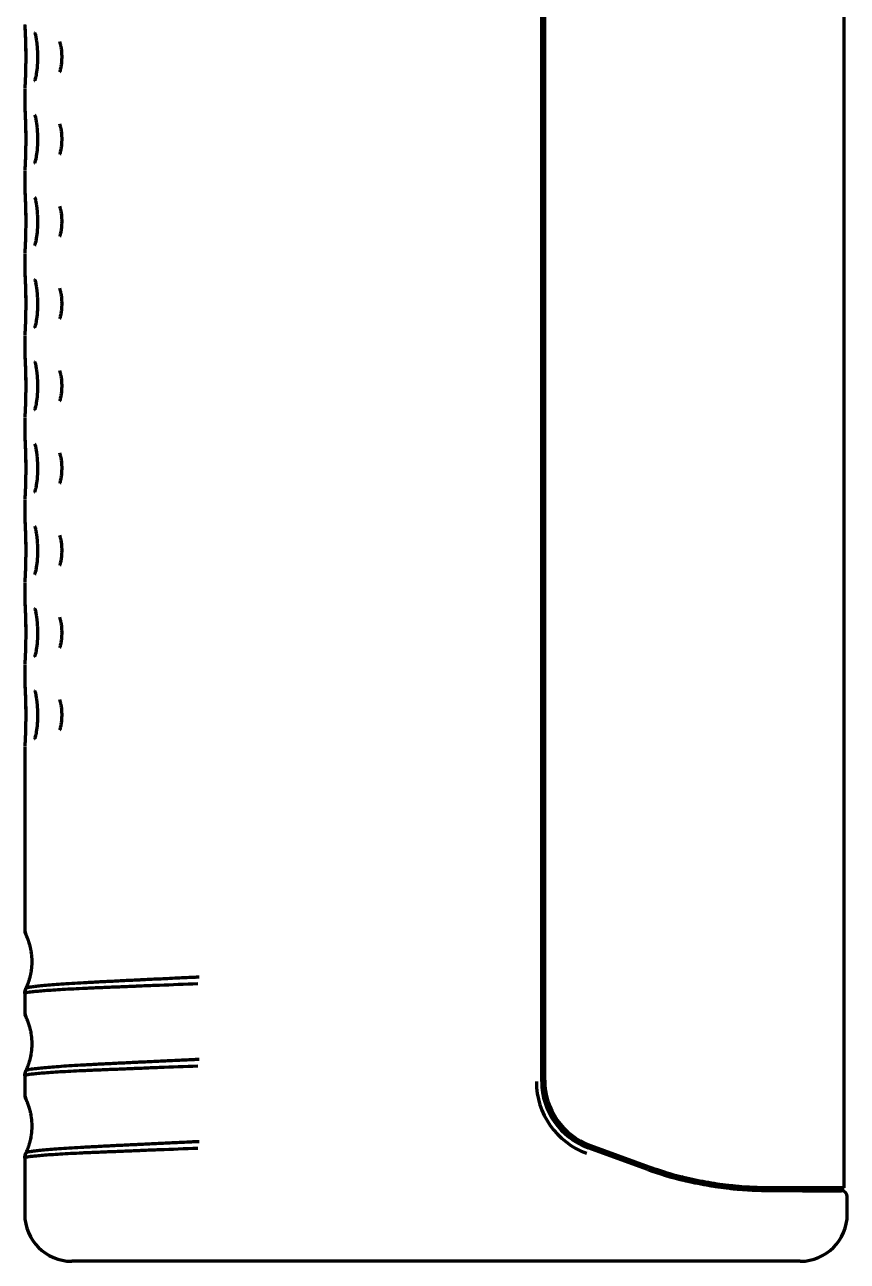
# Model space of a CAD drawing. Header units: inches. Extents: x -3055 to 7244, y 299 to 5591.
# Drawn here: x 5650.7 to 5685.7, y 2831.9 to 2884.5 of the extents above; entities that cross this region are included whole.
import ezdxf

# ---------------------------------------------------------------- set-up
doc = ezdxf.new("R2010")
doc.units = ezdxf.units.IN

msp = doc.modelspace()

# ---------------------------------------------------------------- linework, layer by layer
at = {"linetype": 'Continuous', "lineweight": 70}
for p, q in [((5672.712, 2839.525), (5672.712, 3014.203)), ((5672.759, 2839.587), (5672.759, 3014.142)), ((5672.837, 2839.587), (5672.837, 3014.142)), ((5685.587, 2835.002), (5685.587, 2899.127)), ((5650.712, 2881.762), (5650.712, 2880.992)), ((5650.714, 2881.81), (5650.713, 2881.79)), ((5650.712, 2878.262), (5650.712, 2877.492)), ((5650.714, 2878.31), (5650.713, 2878.29)), ((5650.712, 2874.762), (5650.712, 2873.992)), ((5650.714, 2874.81), (5650.713, 2874.79)), ((5650.712, 2871.262), (5650.712, 2870.492)), ((5650.714, 2871.31), (5650.713, 2871.29)), ((5650.712, 2867.762), (5650.712, 2866.992)), ((5650.714, 2867.81), (5650.713, 2867.79)), ((5650.712, 2864.262), (5650.712, 2863.492)), ((5650.714, 2864.31), (5650.713, 2864.29)), ((5650.712, 2860.762), (5650.712, 2859.992)), ((5650.714, 2860.81), (5650.713, 2860.79)), ((5650.712, 2857.262), (5650.712, 2856.492)), ((5650.714, 2857.31), (5650.713, 2857.29)), ((5650.712, 2853.762), (5650.712, 2845.983)), ((5650.714, 2853.81), (5650.713, 2853.79)), ((5650.712, 2843.271), (5650.712, 2842.483)), ((5650.712, 2839.771), (5650.712, 2838.983)), ((5677.227, 2835.782), (5674.686, 2836.706)), ((5674.703, 2836.805), (5677.191, 2835.899)), ((5674.782, 2836.805), (5677.269, 2835.899)), ((5650.712, 2836.271), (5650.712, 2833.877)), ((5682.357, 2835.002), (5681.653, 2835.002)), ((5683.934, 2835.002), (5682.357, 2835.002)), ((5685.587, 2835.002), (5683.934, 2835.002)), ((5683.812, 2834.877), (5682.357, 2834.877)), ((5683.812, 2834.877), (5685.462, 2834.877)), ((5685.712, 2833.877), (5685.712, 2834.627)), ((5669.743, 2831.877), (5652.712, 2831.877)), ((5670.689, 2831.877), (5669.743, 2831.877)), ((5678.531, 2831.877), (5670.689, 2831.877)), ((5682.109, 2831.877), (5678.531, 2831.877)), ((5683.712, 2831.877), (5682.109, 2831.877))]:
    msp.add_line(p, q, dxfattribs=at)
for centre, radius, start, end in [((5651.212, 2845.983), 0.5, 180.0006, 191.4961), ((5651.212, 2845.983), 0.5, 191.4961, 204.7126), ((5651.212, 2843.271), 0.5, 168.5023, 180.0077), ((5651.212, 2843.271), 0.5, 155.278, 168.5023), ((5651.212, 2842.483), 0.5, 180.0006, 191.4961), ((5651.212, 2842.483), 0.5, 191.4961, 204.7126), ((5651.212, 2839.771), 0.5, 168.5023, 180.0077), ((5651.212, 2839.771), 0.5, 155.278, 168.5023), ((5675.732, 2839.525), 3.25, 180, 250), ((5675.712, 2839.525), 3, 180, 250), ((5651.212, 2838.983), 0.5, 180.0005, 191.4945), ((5651.212, 2838.983), 0.5, 191.4945, 204.7125), ((5651.212, 2836.271), 0.5, 155.278, 168.5022), ((5651.212, 2836.271), 0.5, 168.5022, 180.0077), ((5684.712, 2835.127), 0.25, 210.0009, 270), ((5685.462, 2834.627), 0.25, 0, 90), ((5652.712, 2833.877), 2, 180, 270), ((5683.712, 2833.877), 2, 270, 0)]:
    msp.add_arc(centre, radius, start, end, dxfattribs=at)
for centre, major_axis, ratio, start_param, end_param in [((5675.71, 2839.587), (0, -2.96), 0.996917, 4.712389, 5.935111), ((5675.788, 2839.587), (0, -2.96), 0.996917, 4.712389, 5.935111), ((5682.357, 2849.877), (-14.344, 4.388), 1, 1.51864, 1.623347), ((5682.358, 2849.967), (0, 14.965), 0.996917, 2.793522, 2.892332)]:
    msp.add_ellipse(centre, major_axis=major_axis, ratio=ratio, start_param=start_param, end_param=end_param, dxfattribs=at)
for points, knots in [([(5650.713, 2884.492), (5650.713, 2884.488), (5650.712, 2884.48), (5650.713, 2884.47), (5650.713, 2884.464), (5650.713, 2884.463), (5650.713, 2884.462), (5650.713, 2884.461), (5650.713, 2884.46), (5650.714, 2884.456), (5650.717, 2884.405), (5650.729, 2884.188), (5650.746, 2883.802), (5650.752, 2883.491), (5650.754, 2883.309)], [0, 0, 0, 0, 0.005451, 0.013653, 0.014988, 0.015852, 0.016811, 0.018403, 0.022098, 0.036367, 0.226738, 0.471148, 0.720397, 1, 1, 1, 1]), ([(5650.713, 2884.46), (5650.713, 2884.459), (5650.714, 2884.459), (5650.714, 2884.445), (5650.72, 2884.343), (5650.731, 2884.174), (5650.736, 2884.03), (5650.736, 2884.012)], [0, 0, 0, 0, 0.009366, 0.125991, 0.50913, 0.94177, 1, 1, 1, 1]), ([(5650.736, 2884.012), (5650.741, 2883.905), (5650.75, 2883.652), (5650.755, 2883.344), (5650.755, 2883.176), (5650.755, 2883.176)], [0, 0, 0, 0, 0.452431, 0.999953, 1, 1, 1, 1]), ([(5651.133, 2884.154), (5651.135, 2884.151), (5651.141, 2884.134), (5651.167, 2884.049), (5651.193, 2883.94), (5651.204, 2883.846), (5651.207, 2883.825)], [0, 0, 0, 0, 0.178169, 0.4765, 0.887764, 1, 1, 1, 1]), ([(5650.754, 2883.309), (5650.755, 2883.12), (5650.754, 2882.768), (5650.74, 2882.292), (5650.723, 2881.95), (5650.717, 2881.84), (5650.714, 2881.81)], [0, 0, 0, 0, 0.268394, 0.530216, 0.758686, 1, 1, 1, 1]), ([(5652.196, 2883.777), (5652.207, 2883.743), (5652.217, 2883.708), (5652.229, 2883.657), (5652.232, 2883.643), (5652.238, 2883.615), (5652.241, 2883.601), (5652.249, 2883.558), (5652.254, 2883.529), (5652.267, 2883.441), (5652.274, 2883.38), (5652.281, 2883.286), (5652.283, 2883.254), (5652.285, 2883.19), (5652.285, 2883.159), (5652.285, 2883.095), (5652.285, 2883.063), (5652.282, 2882.999), (5652.281, 2882.968), (5652.274, 2882.874), (5652.267, 2882.813), (5652.254, 2882.724), (5652.249, 2882.695), (5652.238, 2882.638), (5652.226, 2882.582), (5652.212, 2882.53), (5652.202, 2882.495), (5652.199, 2882.486), (5652.197, 2882.477)], [0, 0, 0, 0, 0.093555, 0.093555, 0.127476, 0.127476, 0.161398, 0.161398, 0.22924, 0.22924, 0.364925, 0.364925, 0.432768, 0.432768, 0.500611, 0.500611, 0.568453, 0.568453, 0.636296, 0.636296, 0.771981, 0.771981, 0.839824, 0.839824, 0.907666, 0.975509, 0.975509, 1, 1, 1, 1]), ([(5651.253, 2883.245), (5651.254, 2883.229), (5651.263, 2883.068), (5651.248, 2882.767), (5651.219, 2882.474), (5651.198, 2882.368), (5651.194, 2882.35)], [0, 0, 0, 0, 0.051676, 0.507762, 0.911768, 1, 1, 1, 1]), ([(5651.194, 2882.35), (5651.183, 2882.287), (5651.165, 2882.192), (5651.138, 2882.113), (5651.135, 2882.105), (5651.135, 2882.104)], [0, 0, 0, 0, 0.446092, 0.85264, 1, 1, 1, 1]), ([(5650.713, 2880.992), (5650.713, 2880.988), (5650.712, 2880.98), (5650.713, 2880.97), (5650.713, 2880.964), (5650.713, 2880.963), (5650.713, 2880.962), (5650.713, 2880.961), (5650.713, 2880.96), (5650.714, 2880.956), (5650.717, 2880.905), (5650.729, 2880.688), (5650.746, 2880.302), (5650.752, 2879.991), (5650.754, 2879.809)], [0, 0, 0, 0, 0.005452, 0.013653, 0.014988, 0.015852, 0.016811, 0.018403, 0.022098, 0.036367, 0.226726, 0.471136, 0.720386, 1, 1, 1, 1]), ([(5650.713, 2880.96), (5650.713, 2880.959), (5650.714, 2880.959), (5650.714, 2880.945), (5650.72, 2880.843), (5650.731, 2880.674), (5650.736, 2880.53), (5650.736, 2880.512)], [0, 0, 0, 0, 0.009366, 0.125992, 0.509132, 0.941773, 1, 1, 1, 1]), ([(5651.133, 2880.654), (5651.135, 2880.651), (5651.141, 2880.634), (5651.167, 2880.549), (5651.193, 2880.44), (5651.204, 2880.346), (5651.207, 2880.325)], [0, 0, 0, 0, 0.178169, 0.4765, 0.887764, 1, 1, 1, 1]), ([(5650.736, 2880.512), (5650.741, 2880.405), (5650.75, 2880.152), (5650.755, 2879.844), (5650.755, 2879.676), (5650.755, 2879.676)], [0, 0, 0, 0, 0.452434, 0.999955, 1, 1, 1, 1]), ([(5652.196, 2880.277), (5652.207, 2880.243), (5652.217, 2880.208), (5652.229, 2880.157), (5652.232, 2880.143), (5652.238, 2880.115), (5652.241, 2880.101), (5652.249, 2880.058), (5652.254, 2880.029), (5652.267, 2879.941), (5652.274, 2879.88), (5652.281, 2879.786), (5652.283, 2879.754), (5652.285, 2879.69), (5652.285, 2879.659), (5652.285, 2879.595), (5652.285, 2879.563), (5652.282, 2879.499), (5652.281, 2879.468), (5652.274, 2879.374), (5652.267, 2879.313), (5652.254, 2879.224), (5652.249, 2879.195), (5652.238, 2879.138), (5652.226, 2879.082), (5652.212, 2879.03), (5652.202, 2878.995), (5652.199, 2878.986), (5652.197, 2878.977)], [0, 0, 0, 0, 0.093555, 0.093555, 0.127476, 0.127476, 0.161398, 0.161398, 0.22924, 0.22924, 0.364925, 0.364925, 0.432768, 0.432768, 0.500611, 0.500611, 0.568453, 0.568453, 0.636296, 0.636296, 0.771981, 0.771981, 0.839824, 0.839824, 0.907666, 0.975509, 0.975509, 1, 1, 1, 1]), ([(5650.754, 2879.809), (5650.755, 2879.62), (5650.754, 2879.268), (5650.74, 2878.792), (5650.723, 2878.45), (5650.717, 2878.34), (5650.714, 2878.31)], [0, 0, 0, 0, 0.268394, 0.530216, 0.758686, 1, 1, 1, 1]), ([(5651.253, 2879.745), (5651.254, 2879.729), (5651.263, 2879.568), (5651.248, 2879.267), (5651.219, 2878.974), (5651.198, 2878.868), (5651.194, 2878.85)], [0, 0, 0, 0, 0.051676, 0.507762, 0.911768, 1, 1, 1, 1]), ([(5651.194, 2878.85), (5651.183, 2878.787), (5651.165, 2878.692), (5651.138, 2878.613), (5651.135, 2878.605), (5651.135, 2878.604)], [0, 0, 0, 0, 0.446092, 0.85264, 1, 1, 1, 1]), ([(5650.713, 2877.492), (5650.713, 2877.488), (5650.712, 2877.48), (5650.713, 2877.47), (5650.713, 2877.464), (5650.713, 2877.463), (5650.713, 2877.462), (5650.713, 2877.461), (5650.713, 2877.46), (5650.714, 2877.456), (5650.717, 2877.405), (5650.729, 2877.188), (5650.746, 2876.802), (5650.752, 2876.491), (5650.754, 2876.309)], [0, 0, 0, 0, 0.005453, 0.013653, 0.014988, 0.015852, 0.016811, 0.018403, 0.022097, 0.036366, 0.226687, 0.471099, 0.720346, 1, 1, 1, 1]), ([(5650.713, 2877.46), (5650.713, 2877.459), (5650.714, 2877.459), (5650.714, 2877.445), (5650.72, 2877.343), (5650.731, 2877.174), (5650.736, 2877.03), (5650.736, 2877.012)], [0, 0, 0, 0, 0.009366, 0.125992, 0.509133, 0.941774, 1, 1, 1, 1]), ([(5650.736, 2877.012), (5650.741, 2876.905), (5650.75, 2876.652), (5650.755, 2876.344), (5650.755, 2876.176), (5650.755, 2876.176)], [0, 0, 0, 0, 0.452435, 0.999956, 1, 1, 1, 1]), ([(5651.133, 2877.154), (5651.135, 2877.151), (5651.141, 2877.134), (5651.167, 2877.049), (5651.193, 2876.94), (5651.204, 2876.846), (5651.207, 2876.825)], [0, 0, 0, 0, 0.178169, 0.4765, 0.887764, 1, 1, 1, 1]), ([(5652.196, 2876.777), (5652.207, 2876.743), (5652.217, 2876.708), (5652.229, 2876.657), (5652.232, 2876.643), (5652.238, 2876.615), (5652.241, 2876.601), (5652.249, 2876.558), (5652.254, 2876.529), (5652.267, 2876.441), (5652.274, 2876.38), (5652.281, 2876.286), (5652.283, 2876.254), (5652.285, 2876.19), (5652.285, 2876.159), (5652.285, 2876.095), (5652.285, 2876.063), (5652.282, 2875.999), (5652.281, 2875.968), (5652.274, 2875.874), (5652.267, 2875.813), (5652.254, 2875.724), (5652.249, 2875.695), (5652.238, 2875.638), (5652.226, 2875.582), (5652.212, 2875.53), (5652.202, 2875.495), (5652.199, 2875.486), (5652.197, 2875.477)], [0, 0, 0, 0, 0.093555, 0.093555, 0.127476, 0.127476, 0.161398, 0.161398, 0.22924, 0.22924, 0.364925, 0.364925, 0.432768, 0.432768, 0.500611, 0.500611, 0.568453, 0.568453, 0.636296, 0.636296, 0.771981, 0.771981, 0.839824, 0.839824, 0.907666, 0.975509, 0.975509, 1, 1, 1, 1]), ([(5650.754, 2876.309), (5650.755, 2876.12), (5650.754, 2875.768), (5650.74, 2875.292), (5650.723, 2874.95), (5650.717, 2874.84), (5650.714, 2874.81)], [0, 0, 0, 0, 0.268394, 0.530216, 0.758686, 1, 1, 1, 1]), ([(5651.253, 2876.245), (5651.254, 2876.229), (5651.263, 2876.068), (5651.248, 2875.767), (5651.219, 2875.474), (5651.198, 2875.368), (5651.194, 2875.35)], [0, 0, 0, 0, 0.051676, 0.507762, 0.911768, 1, 1, 1, 1]), ([(5651.194, 2875.35), (5651.183, 2875.287), (5651.165, 2875.192), (5651.138, 2875.113), (5651.135, 2875.105), (5651.135, 2875.104)], [0, 0, 0, 0, 0.446092, 0.85264, 1, 1, 1, 1]), ([(5650.713, 2873.992), (5650.713, 2873.988), (5650.712, 2873.98), (5650.713, 2873.97), (5650.713, 2873.964), (5650.713, 2873.963), (5650.713, 2873.962), (5650.713, 2873.961), (5650.713, 2873.96), (5650.714, 2873.956), (5650.717, 2873.905), (5650.729, 2873.688), (5650.746, 2873.302), (5650.752, 2872.991), (5650.754, 2872.809)], [0, 0, 0, 0, 0.005452, 0.013653, 0.014988, 0.015852, 0.016811, 0.018403, 0.022098, 0.036366, 0.226707, 0.471118, 0.720366, 1, 1, 1, 1]), ([(5650.713, 2873.96), (5650.713, 2873.959), (5650.714, 2873.959), (5650.714, 2873.945), (5650.72, 2873.843), (5650.731, 2873.674), (5650.736, 2873.53), (5650.736, 2873.512)], [0, 0, 0, 0, 0.009367, 0.125992, 0.509134, 0.941776, 1, 1, 1, 1]), ([(5650.736, 2873.512), (5650.741, 2873.405), (5650.75, 2873.152), (5650.755, 2872.844), (5650.755, 2872.676), (5650.755, 2872.676)], [0, 0, 0, 0, 0.452438, 0.999958, 1, 1, 1, 1]), ([(5651.133, 2873.654), (5651.135, 2873.651), (5651.141, 2873.634), (5651.167, 2873.549), (5651.193, 2873.44), (5651.204, 2873.346), (5651.207, 2873.325)], [0, 0, 0, 0, 0.178169, 0.4765, 0.887764, 1, 1, 1, 1]), ([(5650.754, 2872.809), (5650.755, 2872.62), (5650.754, 2872.268), (5650.74, 2871.792), (5650.723, 2871.45), (5650.717, 2871.34), (5650.714, 2871.31)], [0, 0, 0, 0, 0.268394, 0.530216, 0.758686, 1, 1, 1, 1]), ([(5652.196, 2873.277), (5652.207, 2873.243), (5652.217, 2873.208), (5652.229, 2873.157), (5652.232, 2873.143), (5652.238, 2873.115), (5652.241, 2873.101), (5652.249, 2873.058), (5652.254, 2873.029), (5652.267, 2872.941), (5652.274, 2872.88), (5652.281, 2872.786), (5652.283, 2872.754), (5652.285, 2872.69), (5652.285, 2872.659), (5652.285, 2872.595), (5652.285, 2872.563), (5652.282, 2872.499), (5652.281, 2872.468), (5652.274, 2872.374), (5652.267, 2872.313), (5652.254, 2872.224), (5652.249, 2872.195), (5652.238, 2872.138), (5652.226, 2872.082), (5652.212, 2872.03), (5652.202, 2871.995), (5652.199, 2871.986), (5652.197, 2871.977)], [0, 0, 0, 0, 0.093555, 0.093555, 0.127476, 0.127476, 0.161398, 0.161398, 0.22924, 0.22924, 0.364925, 0.364925, 0.432768, 0.432768, 0.500611, 0.500611, 0.568453, 0.568453, 0.636296, 0.636296, 0.771981, 0.771981, 0.839824, 0.839824, 0.907666, 0.975509, 0.975509, 1, 1, 1, 1]), ([(5651.253, 2872.745), (5651.254, 2872.729), (5651.263, 2872.568), (5651.248, 2872.267), (5651.219, 2871.974), (5651.198, 2871.868), (5651.194, 2871.85)], [0, 0, 0, 0, 0.051676, 0.507762, 0.911768, 1, 1, 1, 1]), ([(5651.194, 2871.85), (5651.183, 2871.787), (5651.165, 2871.692), (5651.138, 2871.613), (5651.135, 2871.605), (5651.135, 2871.604)], [0, 0, 0, 0, 0.446092, 0.85264, 1, 1, 1, 1]), ([(5650.713, 2870.492), (5650.713, 2870.488), (5650.712, 2870.48), (5650.713, 2870.47), (5650.713, 2870.464), (5650.713, 2870.463), (5650.713, 2870.462), (5650.713, 2870.461), (5650.713, 2870.46), (5650.714, 2870.456), (5650.717, 2870.405), (5650.729, 2870.188), (5650.746, 2869.802), (5650.752, 2869.491), (5650.754, 2869.309)], [0, 0, 0, 0, 0.005452, 0.013653, 0.014988, 0.015852, 0.016811, 0.018403, 0.022098, 0.036367, 0.22672, 0.47113, 0.720379, 1, 1, 1, 1]), ([(5650.713, 2870.46), (5650.713, 2870.459), (5650.714, 2870.459), (5650.714, 2870.445), (5650.72, 2870.343), (5650.731, 2870.174), (5650.736, 2870.03), (5650.736, 2870.012)], [0, 0, 0, 0, 0.009366, 0.125992, 0.509133, 0.941774, 1, 1, 1, 1]), ([(5651.133, 2870.154), (5651.135, 2870.151), (5651.141, 2870.134), (5651.167, 2870.049), (5651.193, 2869.94), (5651.204, 2869.846), (5651.207, 2869.825)], [0, 0, 0, 0, 0.178169, 0.4765, 0.887764, 1, 1, 1, 1]), ([(5650.736, 2870.012), (5650.741, 2869.905), (5650.75, 2869.652), (5650.755, 2869.344), (5650.755, 2869.176), (5650.755, 2869.176)], [0, 0, 0, 0, 0.452436, 0.999956, 1, 1, 1, 1]), ([(5652.196, 2869.777), (5652.207, 2869.743), (5652.217, 2869.708), (5652.229, 2869.657), (5652.232, 2869.643), (5652.238, 2869.615), (5652.241, 2869.601), (5652.249, 2869.558), (5652.254, 2869.529), (5652.267, 2869.441), (5652.274, 2869.38), (5652.281, 2869.286), (5652.283, 2869.254), (5652.285, 2869.19), (5652.285, 2869.159), (5652.285, 2869.095), (5652.285, 2869.063), (5652.282, 2868.999), (5652.281, 2868.968), (5652.274, 2868.874), (5652.267, 2868.813), (5652.254, 2868.724), (5652.249, 2868.695), (5652.238, 2868.638), (5652.226, 2868.582), (5652.212, 2868.53), (5652.202, 2868.495), (5652.199, 2868.486), (5652.197, 2868.477)], [0, 0, 0, 0, 0.093555, 0.093555, 0.127476, 0.127476, 0.161398, 0.161398, 0.22924, 0.22924, 0.364925, 0.364925, 0.432768, 0.432768, 0.500611, 0.500611, 0.568453, 0.568453, 0.636296, 0.636296, 0.771981, 0.771981, 0.839824, 0.839824, 0.907666, 0.975509, 0.975509, 1, 1, 1, 1]), ([(5650.754, 2869.309), (5650.755, 2869.12), (5650.754, 2868.768), (5650.74, 2868.292), (5650.723, 2867.95), (5650.717, 2867.84), (5650.714, 2867.81)], [0, 0, 0, 0, 0.268394, 0.530216, 0.758686, 1, 1, 1, 1]), ([(5651.253, 2869.245), (5651.254, 2869.229), (5651.263, 2869.068), (5651.248, 2868.767), (5651.219, 2868.474), (5651.198, 2868.368), (5651.194, 2868.35)], [0, 0, 0, 0, 0.051676, 0.507762, 0.911768, 1, 1, 1, 1]), ([(5651.194, 2868.35), (5651.183, 2868.287), (5651.165, 2868.192), (5651.138, 2868.113), (5651.135, 2868.105), (5651.135, 2868.104)], [0, 0, 0, 0, 0.446092, 0.85264, 1, 1, 1, 1]), ([(5650.713, 2866.992), (5650.713, 2866.988), (5650.712, 2866.98), (5650.713, 2866.97), (5650.713, 2866.964), (5650.713, 2866.963), (5650.713, 2866.962), (5650.713, 2866.961), (5650.713, 2866.96), (5650.714, 2866.956), (5650.717, 2866.905), (5650.729, 2866.688), (5650.746, 2866.302), (5650.752, 2865.991), (5650.754, 2865.809)], [0, 0, 0, 0, 0.005451, 0.013653, 0.014988, 0.015852, 0.016811, 0.018403, 0.022098, 0.036368, 0.226762, 0.471171, 0.720422, 1, 1, 1, 1]), ([(5650.713, 2866.96), (5650.713, 2866.959), (5650.714, 2866.959), (5650.714, 2866.945), (5650.72, 2866.843), (5650.731, 2866.674), (5650.736, 2866.53), (5650.736, 2866.512)], [0, 0, 0, 0, 0.009366, 0.125992, 0.509132, 0.941773, 1, 1, 1, 1]), ([(5650.736, 2866.512), (5650.741, 2866.405), (5650.75, 2866.152), (5650.755, 2865.844), (5650.755, 2865.676), (5650.755, 2865.676)], [0, 0, 0, 0, 0.452434, 0.999955, 1, 1, 1, 1]), ([(5651.133, 2866.654), (5651.135, 2866.651), (5651.141, 2866.634), (5651.167, 2866.549), (5651.193, 2866.44), (5651.204, 2866.346), (5651.207, 2866.325)], [0, 0, 0, 0, 0.178169, 0.4765, 0.887764, 1, 1, 1, 1]), ([(5652.196, 2866.277), (5652.207, 2866.243), (5652.217, 2866.208), (5652.229, 2866.157), (5652.232, 2866.143), (5652.238, 2866.115), (5652.241, 2866.101), (5652.249, 2866.058), (5652.254, 2866.029), (5652.267, 2865.941), (5652.274, 2865.88), (5652.281, 2865.786), (5652.283, 2865.754), (5652.285, 2865.69), (5652.285, 2865.659), (5652.285, 2865.595), (5652.285, 2865.563), (5652.282, 2865.499), (5652.281, 2865.468), (5652.274, 2865.374), (5652.267, 2865.313), (5652.254, 2865.224), (5652.249, 2865.195), (5652.238, 2865.138), (5652.226, 2865.082), (5652.212, 2865.03), (5652.202, 2864.995), (5652.199, 2864.986), (5652.197, 2864.977)], [0, 0, 0, 0, 0.093555, 0.093555, 0.127476, 0.127476, 0.161398, 0.161398, 0.22924, 0.22924, 0.364925, 0.364925, 0.432768, 0.432768, 0.500611, 0.500611, 0.568453, 0.568453, 0.636296, 0.636296, 0.771981, 0.771981, 0.839824, 0.839824, 0.907666, 0.975509, 0.975509, 1, 1, 1, 1]), ([(5650.754, 2865.809), (5650.755, 2865.62), (5650.754, 2865.268), (5650.74, 2864.792), (5650.723, 2864.45), (5650.717, 2864.34), (5650.714, 2864.31)], [0, 0, 0, 0, 0.268394, 0.530216, 0.758686, 1, 1, 1, 1]), ([(5651.253, 2865.745), (5651.254, 2865.729), (5651.263, 2865.568), (5651.248, 2865.267), (5651.219, 2864.974), (5651.198, 2864.868), (5651.194, 2864.85)], [0, 0, 0, 0, 0.051676, 0.507762, 0.911768, 1, 1, 1, 1]), ([(5651.194, 2864.85), (5651.183, 2864.787), (5651.165, 2864.692), (5651.138, 2864.613), (5651.135, 2864.605), (5651.135, 2864.604)], [0, 0, 0, 0, 0.446092, 0.85264, 1, 1, 1, 1]), ([(5650.713, 2863.492), (5650.713, 2863.488), (5650.712, 2863.48), (5650.713, 2863.47), (5650.713, 2863.464), (5650.713, 2863.463), (5650.713, 2863.462), (5650.713, 2863.461), (5650.713, 2863.46), (5650.714, 2863.456), (5650.717, 2863.405), (5650.729, 2863.188), (5650.746, 2862.802), (5650.752, 2862.491), (5650.754, 2862.309)], [0, 0, 0, 0, 0.005453, 0.013653, 0.014988, 0.015852, 0.016811, 0.018403, 0.022097, 0.036365, 0.226672, 0.471084, 0.720331, 1, 1, 1, 1]), ([(5650.713, 2863.46), (5650.713, 2863.459), (5650.714, 2863.459), (5650.714, 2863.445), (5650.72, 2863.343), (5650.731, 2863.174), (5650.736, 2863.03), (5650.736, 2863.012)], [0, 0, 0, 0, 0.009367, 0.125992, 0.509133, 0.941776, 1, 1, 1, 1]), ([(5650.736, 2863.012), (5650.741, 2862.905), (5650.75, 2862.652), (5650.755, 2862.344), (5650.755, 2862.176), (5650.755, 2862.176)], [0, 0, 0, 0, 0.452437, 0.999957, 1, 1, 1, 1]), ([(5651.133, 2863.154), (5651.135, 2863.151), (5651.141, 2863.134), (5651.167, 2863.049), (5651.193, 2862.94), (5651.204, 2862.846), (5651.207, 2862.825)], [0, 0, 0, 0, 0.178169, 0.4765, 0.887764, 1, 1, 1, 1]), ([(5652.196, 2862.777), (5652.207, 2862.743), (5652.217, 2862.708), (5652.229, 2862.657), (5652.232, 2862.643), (5652.238, 2862.615), (5652.241, 2862.601), (5652.249, 2862.558), (5652.254, 2862.529), (5652.267, 2862.441), (5652.274, 2862.38), (5652.281, 2862.286), (5652.283, 2862.254), (5652.285, 2862.19), (5652.285, 2862.159), (5652.285, 2862.095), (5652.285, 2862.063), (5652.282, 2861.999), (5652.281, 2861.968), (5652.274, 2861.874), (5652.267, 2861.813), (5652.254, 2861.724), (5652.249, 2861.695), (5652.238, 2861.638), (5652.226, 2861.582), (5652.212, 2861.53), (5652.202, 2861.495), (5652.199, 2861.486), (5652.197, 2861.477)], [0, 0, 0, 0, 0.093555, 0.093555, 0.127476, 0.127476, 0.161398, 0.161398, 0.22924, 0.22924, 0.364925, 0.364925, 0.432768, 0.432768, 0.500611, 0.500611, 0.568453, 0.568453, 0.636296, 0.636296, 0.771981, 0.771981, 0.839824, 0.839824, 0.907666, 0.975509, 0.975509, 1, 1, 1, 1]), ([(5650.754, 2862.309), (5650.755, 2862.12), (5650.754, 2861.768), (5650.74, 2861.292), (5650.723, 2860.95), (5650.717, 2860.84), (5650.714, 2860.81)], [0, 0, 0, 0, 0.268394, 0.530216, 0.758686, 1, 1, 1, 1]), ([(5651.253, 2862.245), (5651.254, 2862.229), (5651.263, 2862.068), (5651.248, 2861.767), (5651.219, 2861.474), (5651.198, 2861.368), (5651.194, 2861.35)], [0, 0, 0, 0, 0.051676, 0.507762, 0.911768, 1, 1, 1, 1]), ([(5651.194, 2861.35), (5651.183, 2861.287), (5651.165, 2861.192), (5651.138, 2861.113), (5651.135, 2861.105), (5651.135, 2861.104)], [0, 0, 0, 0, 0.446092, 0.85264, 1, 1, 1, 1]), ([(5650.713, 2859.992), (5650.713, 2859.988), (5650.712, 2859.98), (5650.713, 2859.97), (5650.713, 2859.964), (5650.713, 2859.963), (5650.713, 2859.962), (5650.713, 2859.961), (5650.713, 2859.96), (5650.714, 2859.956), (5650.717, 2859.905), (5650.729, 2859.688), (5650.746, 2859.302), (5650.752, 2858.991), (5650.754, 2858.809)], [0, 0, 0, 0, 0.005451, 0.013653, 0.014988, 0.015852, 0.016811, 0.018403, 0.022098, 0.036368, 0.226747, 0.471157, 0.720407, 1, 1, 1, 1]), ([(5650.713, 2859.96), (5650.713, 2859.959), (5650.714, 2859.959), (5650.714, 2859.945), (5650.72, 2859.843), (5650.731, 2859.674), (5650.736, 2859.53), (5650.736, 2859.512)], [0, 0, 0, 0, 0.009366, 0.125992, 0.509132, 0.941774, 1, 1, 1, 1]), ([(5651.133, 2859.654), (5651.135, 2859.651), (5651.141, 2859.634), (5651.167, 2859.549), (5651.193, 2859.44), (5651.204, 2859.346), (5651.207, 2859.325)], [0, 0, 0, 0, 0.178169, 0.4765, 0.887764, 1, 1, 1, 1]), ([(5650.736, 2859.512), (5650.741, 2859.405), (5650.75, 2859.152), (5650.755, 2858.844), (5650.755, 2858.676), (5650.755, 2858.676)], [0, 0, 0, 0, 0.452435, 0.999956, 1, 1, 1, 1]), ([(5652.196, 2859.277), (5652.207, 2859.243), (5652.217, 2859.208), (5652.229, 2859.157), (5652.232, 2859.143), (5652.238, 2859.115), (5652.241, 2859.101), (5652.249, 2859.058), (5652.254, 2859.029), (5652.267, 2858.941), (5652.274, 2858.88), (5652.281, 2858.786), (5652.283, 2858.754), (5652.285, 2858.69), (5652.285, 2858.659), (5652.285, 2858.595), (5652.285, 2858.563), (5652.282, 2858.499), (5652.281, 2858.468), (5652.274, 2858.374), (5652.267, 2858.313), (5652.254, 2858.224), (5652.249, 2858.195), (5652.238, 2858.138), (5652.226, 2858.082), (5652.212, 2858.03), (5652.202, 2857.995), (5652.199, 2857.986), (5652.197, 2857.977)], [0, 0, 0, 0, 0.093555, 0.093555, 0.127476, 0.127476, 0.161398, 0.161398, 0.22924, 0.22924, 0.364925, 0.364925, 0.432768, 0.432768, 0.500611, 0.500611, 0.568453, 0.568453, 0.636296, 0.636296, 0.771981, 0.771981, 0.839824, 0.839824, 0.907666, 0.975509, 0.975509, 1, 1, 1, 1]), ([(5650.754, 2858.809), (5650.755, 2858.62), (5650.754, 2858.268), (5650.74, 2857.792), (5650.723, 2857.45), (5650.717, 2857.34), (5650.714, 2857.31)], [0, 0, 0, 0, 0.268394, 0.530216, 0.758686, 1, 1, 1, 1]), ([(5651.253, 2858.745), (5651.254, 2858.729), (5651.263, 2858.568), (5651.248, 2858.267), (5651.219, 2857.974), (5651.198, 2857.868), (5651.194, 2857.85)], [0, 0, 0, 0, 0.051676, 0.507762, 0.911768, 1, 1, 1, 1]), ([(5651.194, 2857.85), (5651.183, 2857.787), (5651.165, 2857.692), (5651.138, 2857.613), (5651.135, 2857.605), (5651.135, 2857.604)], [0, 0, 0, 0, 0.446092, 0.85264, 1, 1, 1, 1]), ([(5650.713, 2856.492), (5650.713, 2856.488), (5650.712, 2856.48), (5650.713, 2856.47), (5650.713, 2856.464), (5650.713, 2856.463), (5650.713, 2856.462), (5650.713, 2856.461), (5650.713, 2856.46), (5650.714, 2856.456), (5650.717, 2856.405), (5650.729, 2856.188), (5650.746, 2855.802), (5650.752, 2855.491), (5650.754, 2855.309)], [0, 0, 0, 0, 0.005451, 0.013653, 0.014988, 0.015852, 0.016811, 0.018403, 0.022098, 0.036368, 0.226749, 0.471158, 0.720409, 1, 1, 1, 1]), ([(5650.713, 2856.46), (5650.713, 2856.459), (5650.714, 2856.459), (5650.714, 2856.445), (5650.72, 2856.343), (5650.731, 2856.174), (5650.736, 2856.03), (5650.736, 2856.012)], [0, 0, 0, 0, 0.009366, 0.125992, 0.509132, 0.941773, 1, 1, 1, 1]), ([(5650.736, 2856.012), (5650.741, 2855.905), (5650.75, 2855.652), (5650.755, 2855.344), (5650.755, 2855.176), (5650.755, 2855.176)], [0, 0, 0, 0, 0.452434, 0.999955, 1, 1, 1, 1]), ([(5651.133, 2856.154), (5651.135, 2856.151), (5651.141, 2856.134), (5651.167, 2856.049), (5651.193, 2855.94), (5651.204, 2855.846), (5651.207, 2855.825)], [0, 0, 0, 0, 0.178169, 0.4765, 0.887764, 1, 1, 1, 1]), ([(5652.196, 2855.777), (5652.207, 2855.743), (5652.217, 2855.708), (5652.229, 2855.657), (5652.232, 2855.643), (5652.238, 2855.615), (5652.241, 2855.601), (5652.249, 2855.558), (5652.254, 2855.529), (5652.267, 2855.441), (5652.274, 2855.38), (5652.281, 2855.286), (5652.283, 2855.254), (5652.285, 2855.19), (5652.285, 2855.159), (5652.285, 2855.095), (5652.285, 2855.063), (5652.282, 2854.999), (5652.281, 2854.968), (5652.274, 2854.874), (5652.267, 2854.813), (5652.254, 2854.724), (5652.249, 2854.695), (5652.238, 2854.638), (5652.226, 2854.582), (5652.212, 2854.53), (5652.202, 2854.495), (5652.199, 2854.486), (5652.197, 2854.477)], [0, 0, 0, 0, 0.093555, 0.093555, 0.127476, 0.127476, 0.161398, 0.161398, 0.22924, 0.22924, 0.364925, 0.364925, 0.432768, 0.432768, 0.500611, 0.500611, 0.568453, 0.568453, 0.636296, 0.636296, 0.771981, 0.771981, 0.839824, 0.839824, 0.907666, 0.975509, 0.975509, 1, 1, 1, 1]), ([(5650.754, 2855.309), (5650.755, 2855.12), (5650.754, 2854.768), (5650.74, 2854.292), (5650.723, 2853.95), (5650.717, 2853.84), (5650.714, 2853.81)], [0, 0, 0, 0, 0.268394, 0.530216, 0.758686, 1, 1, 1, 1]), ([(5651.253, 2855.245), (5651.254, 2855.229), (5651.263, 2855.068), (5651.248, 2854.767), (5651.219, 2854.474), (5651.198, 2854.368), (5651.194, 2854.35)], [0, 0, 0, 0, 0.051676, 0.507762, 0.911768, 1, 1, 1, 1]), ([(5651.194, 2854.35), (5651.183, 2854.287), (5651.165, 2854.192), (5651.138, 2854.113), (5651.135, 2854.105), (5651.135, 2854.104)], [0, 0, 0, 0, 0.446092, 0.85264, 1, 1, 1, 1]), ([(5650.713, 2845.983), (5650.713, 2845.947), (5650.716, 2845.911), (5650.732, 2845.841), (5650.743, 2845.807), (5650.758, 2845.774)], [0, 0, 0, 0, 0.5, 0.5, 1, 1, 1, 1]), ([(5650.713, 2845.983), (5650.713, 2845.947), (5650.717, 2845.911), (5650.732, 2845.841), (5650.743, 2845.806), (5650.758, 2845.774)], [0, 0, 0, 0, 0.5, 0.5, 1, 1, 1, 1]), ([(5650.758, 2845.774), (5650.762, 2845.766), (5650.769, 2845.751), (5650.779, 2845.728), (5650.789, 2845.706), (5650.798, 2845.684), (5650.807, 2845.661), (5650.816, 2845.64), (5650.824, 2845.618), (5650.832, 2845.597), (5650.84, 2845.576), (5650.848, 2845.555), (5650.855, 2845.535), (5650.862, 2845.515), (5650.869, 2845.495), (5650.875, 2845.475), (5650.882, 2845.456), (5650.888, 2845.437), (5650.893, 2845.418), (5650.899, 2845.4), (5650.904, 2845.382), (5650.909, 2845.364), (5650.914, 2845.347), (5650.919, 2845.33), (5650.923, 2845.313), (5650.927, 2845.297), (5650.931, 2845.28), (5650.935, 2845.265), (5650.939, 2845.249), (5650.943, 2845.234), (5650.946, 2845.219), (5650.949, 2845.205), (5650.952, 2845.191), (5650.955, 2845.177), (5650.962, 2845.144), (5650.972, 2845.092), (5650.981, 2845.032), (5650.988, 2844.986), (5650.992, 2844.952), (5650.996, 2844.918), (5651, 2844.883), (5651.003, 2844.846), (5651.006, 2844.809), (5651.009, 2844.772), (5651.01, 2844.736), (5651.012, 2844.699), (5651.012, 2844.663), (5651.012, 2844.639), (5651.012, 2844.628)], [0, 0, 0, 0, 0.021445, 0.042584, 0.063416, 0.083942, 0.10416, 0.124071, 0.143675, 0.16297, 0.181957, 0.200636, 0.219006, 0.237068, 0.25482, 0.272263, 0.289397, 0.306221, 0.322736, 0.338941, 0.354836, 0.370421, 0.385696, 0.400662, 0.415317, 0.429662, 0.443696, 0.457421, 0.470835, 0.48394, 0.496734, 0.509218, 0.521392, 0.533257, 0.544811, 0.607442, 0.66674, 0.696456, 0.725603, 0.754432, 0.783094, 0.814862, 0.846359, 0.877592, 0.908566, 0.939287, 0.969763, 1, 1, 1, 1]), ([(5651.012, 2844.622), (5651.012, 2844.615), (5651.012, 2844.602), (5651.012, 2844.581), (5651.012, 2844.561), (5651.011, 2844.54), (5651.01, 2844.519), (5651.009, 2844.498), (5651.008, 2844.477), (5651.007, 2844.456), (5651.005, 2844.435), (5651.004, 2844.414), (5651.002, 2844.392), (5651, 2844.366), (5650.997, 2844.337), (5650.993, 2844.303), (5650.988, 2844.269), (5650.982, 2844.222), (5650.972, 2844.163), (5650.961, 2844.105), (5650.951, 2844.06), (5650.944, 2844.027), (5650.936, 2843.994), (5650.928, 2843.958), (5650.918, 2843.921), (5650.907, 2843.883), (5650.896, 2843.843), (5650.883, 2843.802), (5650.869, 2843.76), (5650.854, 2843.716), (5650.838, 2843.671), (5650.82, 2843.625), (5650.801, 2843.578), (5650.78, 2843.529), (5650.766, 2843.497), (5650.758, 2843.48)], [0, 0, 0, 0, 0.017386, 0.034852, 0.0524, 0.070031, 0.087746, 0.105549, 0.123439, 0.141419, 0.15949, 0.177654, 0.195912, 0.214265, 0.242769, 0.271554, 0.300588, 0.330459, 0.389653, 0.453048, 0.479696, 0.507747, 0.537203, 0.568063, 0.600328, 0.633996, 0.669068, 0.705543, 0.743419, 0.782695, 0.82337, 0.86544, 0.908904, 0.953758, 1, 1, 1, 1]), ([(5658.133, 2843.964), (5658.125, 2843.964), (5658.116, 2843.963), (5658.098, 2843.963), (5658.071, 2843.961), (5658.009, 2843.958), (5657.885, 2843.953), (5657.639, 2843.941), (5657.432, 2843.932), (5657.024, 2843.913), (5656.494, 2843.887), (5655.992, 2843.863), (5655.687, 2843.848), (5655.626, 2843.845), (5655.506, 2843.84), (5655.328, 2843.831), (5655.154, 2843.822), (5654.812, 2843.806), (5654.374, 2843.784), (5653.968, 2843.763), (5653.677, 2843.748), (5653.534, 2843.741), (5653.396, 2843.733), (5653.305, 2843.728), (5653.26, 2843.726), (5653.038, 2843.713), (5652.87, 2843.704), (5652.554, 2843.684), (5652.257, 2843.664), (5651.869, 2843.635), (5651.536, 2843.606), (5651.352, 2843.588), (5651.228, 2843.574), (5651.17, 2843.568), (5651.117, 2843.561), (5651.083, 2843.557), (5651.067, 2843.555), (5650.988, 2843.544), (5650.882, 2843.528), (5650.817, 2843.512), (5650.783, 2843.5), (5650.775, 2843.496), (5650.763, 2843.488), (5650.759, 2843.484), (5650.758, 2843.48)], [0, 0, 0, 0, 0.001953, 0.001953, 0.003906, 0.007813, 0.015625, 0.03125, 0.0625, 0.0625, 0.125, 0.1875, 0.1875, 0.203125, 0.203125, 0.21875, 0.25, 0.25, 0.3125, 0.375, 0.375, 0.40625, 0.421875, 0.421875, 0.4375, 0.4375, 0.5, 0.5, 0.5625, 0.625, 0.6875, 0.75, 0.75, 0.78125, 0.796875, 0.796875, 0.8125, 0.8125, 0.875, 0.9375, 0.9375, 0.96875, 0.96875, 1, 1, 1, 1]), ([(5658.084, 2843.679), (5657.512, 2843.658), (5656.968, 2843.637), (5656.193, 2843.606), (5655.942, 2843.596), (5655.637, 2843.584), (5655.577, 2843.581), (5655.457, 2843.576), (5655.278, 2843.569), (5655.104, 2843.562), (5654.763, 2843.548), (5654.324, 2843.53), (5653.919, 2843.514), (5653.627, 2843.501), (5653.484, 2843.495), (5653.346, 2843.489), (5653.255, 2843.485), (5653.21, 2843.483), (5652.989, 2843.472), (5652.821, 2843.464), (5652.505, 2843.448), (5652.208, 2843.431), (5651.819, 2843.405), (5651.487, 2843.38), (5651.303, 2843.364), (5651.179, 2843.352), (5651.121, 2843.347), (5651.068, 2843.341), (5651.034, 2843.337), (5651.018, 2843.336), (5650.94, 2843.326), (5650.834, 2843.312), (5650.77, 2843.299), (5650.737, 2843.289), (5650.728, 2843.285), (5650.717, 2843.278), (5650.713, 2843.275), (5650.713, 2843.271)], [0, 0, 0, 0, 0.125, 0.125, 0.1875, 0.1875, 0.203125, 0.203125, 0.21875, 0.25, 0.25, 0.3125, 0.375, 0.375, 0.40625, 0.421875, 0.421875, 0.4375, 0.4375, 0.5, 0.5, 0.5625, 0.625, 0.6875, 0.75, 0.75, 0.78125, 0.796875, 0.796875, 0.8125, 0.8125, 0.875, 0.9375, 0.9375, 0.96875, 0.96875, 1, 1, 1, 1]), ([(5650.713, 2843.271), (5650.713, 2843.307), (5650.716, 2843.343), (5650.732, 2843.413), (5650.743, 2843.447), (5650.758, 2843.48)], [0, 0, 0, 0, 0.5, 0.5, 1, 1, 1, 1]), ([(5650.713, 2842.483), (5650.713, 2842.447), (5650.716, 2842.411), (5650.732, 2842.341), (5650.743, 2842.307), (5650.758, 2842.274)], [0, 0, 0, 0, 0.5, 0.5, 1, 1, 1, 1]), ([(5650.713, 2842.483), (5650.713, 2842.447), (5650.717, 2842.411), (5650.732, 2842.341), (5650.743, 2842.306), (5650.758, 2842.274)], [0, 0, 0, 0, 0.5, 0.5, 1, 1, 1, 1]), ([(5650.758, 2842.274), (5650.762, 2842.266), (5650.769, 2842.251), (5650.779, 2842.228), (5650.789, 2842.206), (5650.798, 2842.184), (5650.807, 2842.161), (5650.816, 2842.14), (5650.824, 2842.118), (5650.832, 2842.097), (5650.84, 2842.076), (5650.848, 2842.055), (5650.855, 2842.035), (5650.862, 2842.015), (5650.869, 2841.995), (5650.875, 2841.975), (5650.882, 2841.956), (5650.888, 2841.937), (5650.893, 2841.918), (5650.899, 2841.9), (5650.904, 2841.882), (5650.909, 2841.864), (5650.914, 2841.847), (5650.919, 2841.83), (5650.923, 2841.813), (5650.927, 2841.797), (5650.931, 2841.78), (5650.935, 2841.765), (5650.939, 2841.749), (5650.943, 2841.734), (5650.946, 2841.719), (5650.949, 2841.705), (5650.952, 2841.691), (5650.955, 2841.677), (5650.962, 2841.644), (5650.972, 2841.592), (5650.981, 2841.532), (5650.988, 2841.486), (5650.992, 2841.452), (5650.996, 2841.418), (5651, 2841.383), (5651.003, 2841.346), (5651.006, 2841.309), (5651.009, 2841.272), (5651.01, 2841.236), (5651.012, 2841.199), (5651.012, 2841.163), (5651.012, 2841.139), (5651.012, 2841.128)], [0, 0, 0, 0, 0.021445, 0.042584, 0.063416, 0.083942, 0.10416, 0.124071, 0.143675, 0.16297, 0.181957, 0.200636, 0.219006, 0.237068, 0.25482, 0.272263, 0.289397, 0.306221, 0.322736, 0.338941, 0.354836, 0.370421, 0.385696, 0.400662, 0.415317, 0.429662, 0.443696, 0.457421, 0.470835, 0.48394, 0.496734, 0.509218, 0.521392, 0.533257, 0.544811, 0.607442, 0.66674, 0.696456, 0.725603, 0.754432, 0.783094, 0.814862, 0.846359, 0.877592, 0.908566, 0.939287, 0.969763, 1, 1, 1, 1]), ([(5651.012, 2841.122), (5651.012, 2841.115), (5651.012, 2841.102), (5651.012, 2841.081), (5651.012, 2841.061), (5651.011, 2841.04), (5651.01, 2841.019), (5651.009, 2840.998), (5651.008, 2840.977), (5651.007, 2840.956), (5651.005, 2840.935), (5651.004, 2840.914), (5651.002, 2840.892), (5651, 2840.866), (5650.997, 2840.837), (5650.993, 2840.803), (5650.988, 2840.769), (5650.982, 2840.722), (5650.972, 2840.663), (5650.961, 2840.605), (5650.951, 2840.56), (5650.944, 2840.527), (5650.936, 2840.494), (5650.928, 2840.458), (5650.918, 2840.421), (5650.907, 2840.383), (5650.896, 2840.343), (5650.883, 2840.302), (5650.869, 2840.26), (5650.854, 2840.216), (5650.838, 2840.171), (5650.82, 2840.125), (5650.801, 2840.078), (5650.78, 2840.029), (5650.766, 2839.997), (5650.758, 2839.98)], [0, 0, 0, 0, 0.017386, 0.034852, 0.0524, 0.070031, 0.087746, 0.105549, 0.123439, 0.141419, 0.15949, 0.177654, 0.195912, 0.214265, 0.242769, 0.271554, 0.300588, 0.330459, 0.389653, 0.453048, 0.479696, 0.507747, 0.537203, 0.568063, 0.600328, 0.633996, 0.669068, 0.705543, 0.743419, 0.782695, 0.82337, 0.86544, 0.908904, 0.953758, 1, 1, 1, 1]), ([(5658.084, 2840.179), (5657.512, 2840.158), (5656.968, 2840.137), (5656.193, 2840.106), (5655.942, 2840.096), (5655.637, 2840.084), (5655.577, 2840.081), (5655.457, 2840.076), (5655.278, 2840.069), (5655.104, 2840.062), (5654.763, 2840.048), (5654.324, 2840.03), (5653.919, 2840.014), (5653.627, 2840.001), (5653.484, 2839.995), (5653.346, 2839.989), (5653.255, 2839.985), (5653.21, 2839.983), (5652.989, 2839.972), (5652.821, 2839.964), (5652.505, 2839.948), (5652.208, 2839.931), (5651.819, 2839.905), (5651.487, 2839.88), (5651.303, 2839.864), (5651.179, 2839.852), (5651.121, 2839.847), (5651.068, 2839.841), (5651.034, 2839.837), (5651.018, 2839.836), (5650.94, 2839.826), (5650.834, 2839.812), (5650.77, 2839.799), (5650.737, 2839.789), (5650.728, 2839.785), (5650.717, 2839.778), (5650.713, 2839.775), (5650.713, 2839.771)], [0, 0, 0, 0, 0.125, 0.125, 0.1875, 0.1875, 0.203125, 0.203125, 0.21875, 0.25, 0.25, 0.3125, 0.375, 0.375, 0.40625, 0.421875, 0.421875, 0.4375, 0.4375, 0.5, 0.5, 0.5625, 0.625, 0.6875, 0.75, 0.75, 0.78125, 0.796875, 0.796875, 0.8125, 0.8125, 0.875, 0.9375, 0.9375, 0.96875, 0.96875, 1, 1, 1, 1]), ([(5658.133, 2840.464), (5658.125, 2840.464), (5658.116, 2840.463), (5658.098, 2840.463), (5658.071, 2840.461), (5658.009, 2840.458), (5657.885, 2840.453), (5657.639, 2840.441), (5657.432, 2840.432), (5657.024, 2840.413), (5656.494, 2840.387), (5655.992, 2840.363), (5655.687, 2840.348), (5655.626, 2840.345), (5655.506, 2840.34), (5655.328, 2840.331), (5655.154, 2840.322), (5654.812, 2840.306), (5654.374, 2840.284), (5653.968, 2840.263), (5653.677, 2840.248), (5653.534, 2840.241), (5653.396, 2840.233), (5653.305, 2840.228), (5653.26, 2840.226), (5653.038, 2840.213), (5652.87, 2840.204), (5652.554, 2840.184), (5652.257, 2840.164), (5651.869, 2840.135), (5651.536, 2840.106), (5651.352, 2840.088), (5651.228, 2840.074), (5651.17, 2840.068), (5651.117, 2840.061), (5651.083, 2840.057), (5651.067, 2840.055), (5650.988, 2840.044), (5650.882, 2840.028), (5650.817, 2840.012), (5650.783, 2840), (5650.775, 2839.996), (5650.763, 2839.988), (5650.759, 2839.984), (5650.758, 2839.98)], [0, 0, 0, 0, 0.001953, 0.001953, 0.003906, 0.007813, 0.015625, 0.03125, 0.0625, 0.0625, 0.125, 0.1875, 0.1875, 0.203125, 0.203125, 0.21875, 0.25, 0.25, 0.3125, 0.375, 0.375, 0.40625, 0.421875, 0.421875, 0.4375, 0.4375, 0.5, 0.5, 0.5625, 0.625, 0.6875, 0.75, 0.75, 0.78125, 0.796875, 0.796875, 0.8125, 0.8125, 0.875, 0.9375, 0.9375, 0.96875, 0.96875, 1, 1, 1, 1]), ([(5650.713, 2839.771), (5650.713, 2839.807), (5650.716, 2839.843), (5650.732, 2839.913), (5650.743, 2839.947), (5650.758, 2839.98)], [0, 0, 0, 0, 0.5, 0.5, 1, 1, 1, 1]), ([(5650.713, 2838.983), (5650.713, 2838.947), (5650.716, 2838.911), (5650.732, 2838.841), (5650.743, 2838.807), (5650.758, 2838.774)], [0, 0, 0, 0, 0.5, 0.5, 1, 1, 1, 1]), ([(5650.713, 2838.983), (5650.713, 2838.947), (5650.717, 2838.911), (5650.732, 2838.841), (5650.743, 2838.806), (5650.758, 2838.774)], [0, 0, 0, 0, 0.5, 0.5, 1, 1, 1, 1]), ([(5650.758, 2838.774), (5650.762, 2838.766), (5650.769, 2838.751), (5650.779, 2838.728), (5650.789, 2838.706), (5650.798, 2838.684), (5650.807, 2838.661), (5650.816, 2838.64), (5650.824, 2838.618), (5650.832, 2838.597), (5650.84, 2838.576), (5650.848, 2838.555), (5650.855, 2838.535), (5650.862, 2838.515), (5650.869, 2838.495), (5650.875, 2838.475), (5650.882, 2838.456), (5650.888, 2838.437), (5650.893, 2838.418), (5650.899, 2838.4), (5650.904, 2838.382), (5650.909, 2838.364), (5650.914, 2838.347), (5650.919, 2838.33), (5650.923, 2838.313), (5650.927, 2838.297), (5650.931, 2838.28), (5650.935, 2838.265), (5650.939, 2838.249), (5650.943, 2838.234), (5650.946, 2838.219), (5650.949, 2838.205), (5650.952, 2838.191), (5650.955, 2838.177), (5650.962, 2838.144), (5650.972, 2838.092), (5650.981, 2838.032), (5650.988, 2837.986), (5650.992, 2837.952), (5650.996, 2837.918), (5651, 2837.883), (5651.003, 2837.846), (5651.006, 2837.809), (5651.009, 2837.772), (5651.01, 2837.736), (5651.012, 2837.699), (5651.012, 2837.663), (5651.012, 2837.639), (5651.012, 2837.628)], [0, 0, 0, 0, 0.021445, 0.042584, 0.063416, 0.083942, 0.10416, 0.124071, 0.143675, 0.16297, 0.181957, 0.200636, 0.219006, 0.237068, 0.25482, 0.272263, 0.289397, 0.306221, 0.322736, 0.338941, 0.354836, 0.370421, 0.385696, 0.400662, 0.415317, 0.429662, 0.443696, 0.457421, 0.470835, 0.48394, 0.496734, 0.509218, 0.521392, 0.533257, 0.544811, 0.607442, 0.66674, 0.696456, 0.725603, 0.754432, 0.783094, 0.814862, 0.846359, 0.877592, 0.908566, 0.939287, 0.969763, 1, 1, 1, 1]), ([(5651.012, 2837.622), (5651.012, 2837.615), (5651.012, 2837.602), (5651.012, 2837.581), (5651.012, 2837.561), (5651.011, 2837.54), (5651.01, 2837.519), (5651.009, 2837.498), (5651.008, 2837.477), (5651.007, 2837.456), (5651.005, 2837.435), (5651.004, 2837.414), (5651.002, 2837.392), (5651, 2837.366), (5650.997, 2837.337), (5650.993, 2837.303), (5650.988, 2837.269), (5650.982, 2837.222), (5650.972, 2837.163), (5650.961, 2837.105), (5650.951, 2837.06), (5650.944, 2837.027), (5650.936, 2836.994), (5650.928, 2836.958), (5650.918, 2836.921), (5650.907, 2836.883), (5650.896, 2836.843), (5650.883, 2836.802), (5650.869, 2836.76), (5650.854, 2836.716), (5650.838, 2836.671), (5650.82, 2836.625), (5650.801, 2836.578), (5650.78, 2836.529), (5650.766, 2836.497), (5650.758, 2836.48)], [0, 0, 0, 0, 0.017386, 0.034852, 0.0524, 0.070031, 0.087746, 0.105549, 0.123439, 0.141419, 0.15949, 0.177654, 0.195912, 0.214265, 0.242769, 0.271554, 0.300588, 0.330459, 0.389653, 0.453048, 0.479696, 0.507747, 0.537203, 0.568063, 0.600328, 0.633996, 0.669068, 0.705543, 0.743419, 0.782695, 0.82337, 0.86544, 0.908904, 0.953758, 1, 1, 1, 1]), ([(5658.084, 2836.679), (5657.512, 2836.658), (5656.968, 2836.637), (5656.193, 2836.606), (5655.942, 2836.596), (5655.637, 2836.584), (5655.577, 2836.581), (5655.457, 2836.576), (5655.278, 2836.569), (5655.104, 2836.562), (5654.763, 2836.548), (5654.324, 2836.53), (5653.919, 2836.514), (5653.627, 2836.501), (5653.484, 2836.495), (5653.346, 2836.489), (5653.255, 2836.485), (5653.21, 2836.483), (5652.989, 2836.472), (5652.821, 2836.464), (5652.505, 2836.448), (5652.208, 2836.431), (5651.819, 2836.405), (5651.487, 2836.38), (5651.303, 2836.364), (5651.179, 2836.352), (5651.121, 2836.347), (5651.068, 2836.341), (5651.034, 2836.337), (5651.018, 2836.336), (5650.94, 2836.326), (5650.834, 2836.312), (5650.77, 2836.299), (5650.737, 2836.289), (5650.728, 2836.285), (5650.717, 2836.278), (5650.713, 2836.275), (5650.713, 2836.271)], [0, 0, 0, 0, 0.125, 0.125, 0.1875, 0.1875, 0.203125, 0.203125, 0.21875, 0.25, 0.25, 0.3125, 0.375, 0.375, 0.40625, 0.421875, 0.421875, 0.4375, 0.4375, 0.5, 0.5, 0.5625, 0.625, 0.6875, 0.75, 0.75, 0.78125, 0.796875, 0.796875, 0.8125, 0.8125, 0.875, 0.9375, 0.9375, 0.96875, 0.96875, 1, 1, 1, 1]), ([(5650.713, 2836.271), (5650.713, 2836.307), (5650.716, 2836.343), (5650.732, 2836.413), (5650.743, 2836.447), (5650.758, 2836.48)], [0, 0, 0, 0, 0.5, 0.5, 1, 1, 1, 1]), ([(5658.133, 2836.964), (5658.125, 2836.964), (5658.116, 2836.963), (5658.098, 2836.963), (5658.071, 2836.961), (5658.009, 2836.958), (5657.885, 2836.953), (5657.639, 2836.941), (5657.432, 2836.932), (5657.024, 2836.913), (5656.494, 2836.887), (5655.992, 2836.863), (5655.687, 2836.848), (5655.626, 2836.845), (5655.506, 2836.84), (5655.328, 2836.831), (5655.154, 2836.822), (5654.812, 2836.806), (5654.374, 2836.784), (5653.968, 2836.763), (5653.677, 2836.748), (5653.534, 2836.741), (5653.396, 2836.733), (5653.305, 2836.728), (5653.26, 2836.726), (5653.038, 2836.713), (5652.87, 2836.704), (5652.554, 2836.684), (5652.257, 2836.664), (5651.869, 2836.635), (5651.536, 2836.606), (5651.352, 2836.588), (5651.228, 2836.574), (5651.17, 2836.568), (5651.117, 2836.561), (5651.083, 2836.557), (5651.067, 2836.555), (5650.988, 2836.544), (5650.882, 2836.528), (5650.817, 2836.512), (5650.783, 2836.5), (5650.775, 2836.496), (5650.763, 2836.488), (5650.759, 2836.484), (5650.758, 2836.48)], [0, 0, 0, 0, 0.001953, 0.001953, 0.003906, 0.007812, 0.015625, 0.03125, 0.0625, 0.0625, 0.125, 0.1875, 0.1875, 0.203125, 0.203125, 0.21875, 0.25, 0.25, 0.3125, 0.375, 0.375, 0.40625, 0.421875, 0.421875, 0.4375, 0.4375, 0.5, 0.5, 0.5625, 0.625, 0.6875, 0.75, 0.75, 0.78125, 0.796875, 0.796875, 0.8125, 0.8125, 0.875, 0.9375, 0.9375, 0.96875, 0.96875, 1, 1, 1, 1]), ([(5682.357, 2835.002), (5682.233, 2835.002), (5682.104, 2835.004), (5681.837, 2835.011), (5681.699, 2835.016), (5681.415, 2835.031), (5681.269, 2835.041), (5681.043, 2835.06), (5680.966, 2835.067), (5680.85, 2835.079), (5680.811, 2835.083), (5680.732, 2835.091), (5680.693, 2835.095), (5680.495, 2835.118), (5680.335, 2835.139), (5680.012, 2835.187), (5679.849, 2835.214), (5679.519, 2835.274), (5679.352, 2835.308), (5679.142, 2835.354), (5679.1, 2835.363), (5679.016, 2835.382), (5678.973, 2835.392), (5678.846, 2835.422), (5678.762, 2835.443), (5678.678, 2835.464)], [0, 0, 0, 0, 0.125, 0.125, 0.25, 0.25, 0.375, 0.375, 0.4375, 0.4375, 0.46875, 0.46875, 0.5, 0.5, 0.625, 0.625, 0.75, 0.75, 0.875, 0.875, 0.90625, 0.90625, 0.9375, 0.9375, 1, 1, 1, 1]), ([(5682.357, 2834.877), (5682.238, 2834.877), (5682.113, 2834.878), (5681.855, 2834.885), (5681.721, 2834.89), (5681.444, 2834.904), (5681.3, 2834.914), (5681.078, 2834.931), (5681.003, 2834.938), (5680.889, 2834.949), (5680.85, 2834.953), (5680.773, 2834.961), (5680.734, 2834.965), (5680.54, 2834.987), (5680.381, 2835.007), (5680.14, 2835.042), (5680.058, 2835.054), (5679.935, 2835.074), (5679.894, 2835.081), (5679.812, 2835.095), (5679.771, 2835.102), (5679.564, 2835.138), (5679.232, 2835.203), (5678.897, 2835.281), (5678.728, 2835.323)], [0, 0, 0, 0, 0.125, 0.125, 0.25, 0.25, 0.375, 0.375, 0.4375, 0.4375, 0.46875, 0.46875, 0.5, 0.5, 0.625, 0.625, 0.6875, 0.6875, 0.71875, 0.71875, 0.75, 0.75, 0.875, 1, 1, 1, 1])]:
    msp.add_open_spline(points, degree=3, knots=knots, dxfattribs=at)
for points, degree in [([(5651.207, 2883.825), (5651.248, 2883.58), (5651.253, 2883.258)], 2), ([(5651.253, 2883.258), (5651.253, 2883.245)], 1), ([(5651.207, 2880.325), (5651.248, 2880.08), (5651.253, 2879.758)], 2), ([(5651.253, 2879.758), (5651.253, 2879.745)], 1), ([(5651.207, 2876.825), (5651.248, 2876.58), (5651.253, 2876.258)], 2), ([(5651.253, 2876.258), (5651.253, 2876.245)], 1), ([(5651.207, 2873.325), (5651.248, 2873.08), (5651.253, 2872.758)], 2), ([(5651.253, 2872.758), (5651.253, 2872.745)], 1), ([(5651.207, 2869.825), (5651.248, 2869.58), (5651.253, 2869.258)], 2), ([(5651.253, 2869.258), (5651.253, 2869.245)], 1), ([(5651.207, 2866.325), (5651.248, 2866.08), (5651.253, 2865.758)], 2), ([(5651.253, 2865.758), (5651.253, 2865.745)], 1), ([(5651.207, 2862.825), (5651.248, 2862.58), (5651.253, 2862.258)], 2), ([(5651.253, 2862.258), (5651.253, 2862.245)], 1), ([(5651.207, 2859.325), (5651.248, 2859.08), (5651.253, 2858.758)], 2), ([(5651.253, 2858.758), (5651.253, 2858.745)], 1), ([(5651.207, 2855.825), (5651.248, 2855.58), (5651.253, 2855.258)], 2), ([(5651.253, 2855.258), (5651.253, 2855.245)], 1)]:
    msp.add_open_spline(points, degree=degree, dxfattribs=at)

doc.saveas('drawing.dxf')
